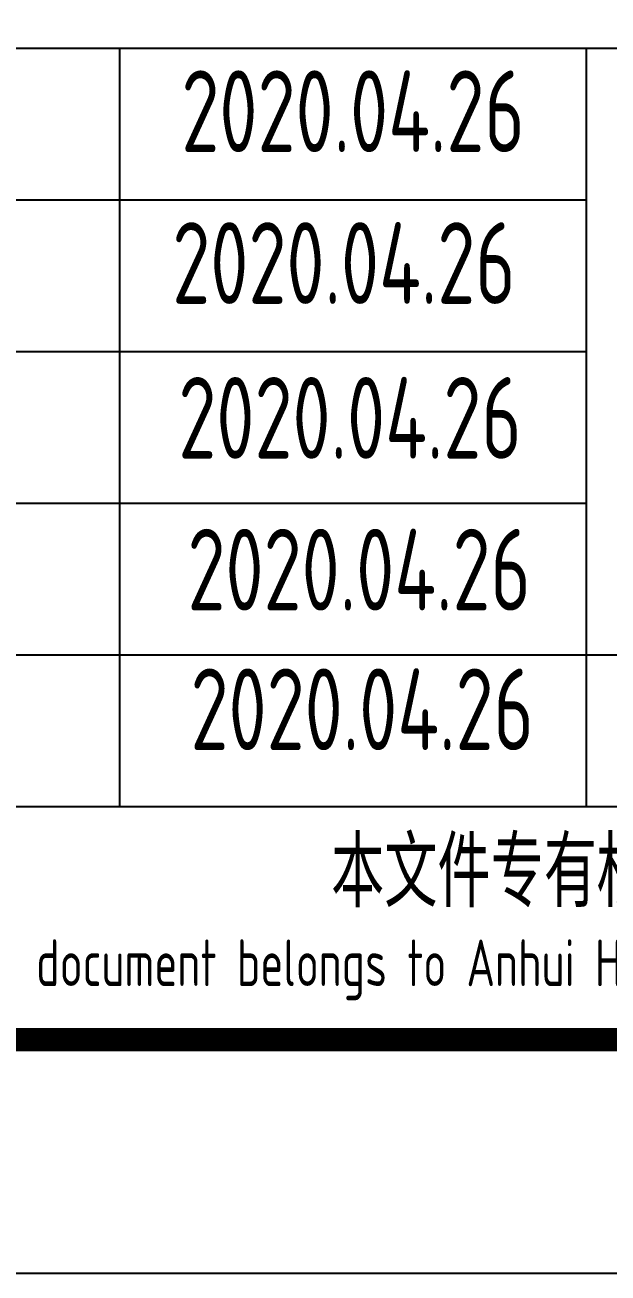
# Model space of a CAD drawing. Extents: x 1234595 to 2088511, y -80443 to 75292.
# Drawn here: x 1596860 to 1599359, y -60601 to -55251 of the extents above; entities that cross this region are included whole.
import ezdxf
from ezdxf.enums import TextEntityAlignment as Align

# ---------------------------------------------------------------- set-up
doc = ezdxf.new("R2010")
doc.units = 0
doc.header["$LTSCALE"] = 1000
doc.header["$MEASUREMENT"] = 0
doc.linetypes.add('2', pattern=[18.5, 12, -3, 0.5, -3])
doc.layers.get('0').update_dxf_attribs({"linetype": 'CONTINUOUS'})
doc.layers.add('PUB_TITLE', color=4, linetype='CONTINUOUS')
doc.styles.add('AHD', font='sceie.shx', dxfattribs={"width": 0.7, "bigfont": 'sceic.shx'})
doc.styles.add('sceie', font='sceie.shx', dxfattribs={"width": 0.7, "bigfont": 'sceic.shx'})

# ---------------------------------------------------------------- blocks, each defined once
blk = doc.blocks.new('qm')
at = {"style": 'sceie', "width": 0.8}
for p in [(-941169.6, -984626.3), (-941208.7, -985276.9), (-941182.6, -985940.5), (-941143.6, -986591.1), (-941130.5, -987189.7)]:
    blk.add_attdef('2020.04.26', text='', height=350, dxfattribs=at).set_placement(p, align=Align.MIDDLE)

msp = doc.modelspace()

# ---------------------------------------------------------------- linework, layer by layer
for p, q in [((1593766.6, -55350.6), (1611766.6, -55350.6)), ((1597266.6, -58600.6), (1597266.6, -55350.6)), ((1599266.6, -58600.6), (1599266.6, -55350.6)), ((1593766.6, -56000.6), (1599266.6, -56000.6)), ((1593766.6, -56650.6), (1599266.6, -56650.6)), ((1593766.6, -57300.6), (1599266.6, -57300.6)), ((1593766.6, -57950.6), (1611766.6, -57950.6)), ((1593766.6, -58600.6), (1611766.6, -58600.6)), ((1593766.6, -59600.6), (1611766.6, -59600.6))]:
    msp.add_line(p, q)
at = {"layer": 'PUB_TITLE', "color": 4}
msp.add_lwpolyline([(1528666.6, -60600.6), (1612766.6, -60600.6), (1612766.6, -1200.6), (1528666.6, -1200.6)], close=True, dxfattribs=at)
at = {"layer": 'PUB_TITLE', "color": 4, "const_width": 100}
msp.add_lwpolyline([(1531166.6, -59600.6), (1611766.6, -59600.6), (1611766.6, -2200.6), (1531166.6, -2200.6)], close=True, dxfattribs=at)

# ---------------------------------------------------------------- block references
at = {"color": 4, "linetype": '2'}
ref = msp.add_blockref('qm', (2539435.6, 929005.9), dxfattribs=at)
ref.add_attrib('2020.04.26', '2020.04.26', dxfattribs={"height": 350, "style": 'sceie', "width": 0.8}).set_placement((1598305, -58183.8), align=Align.MIDDLE)
ref.add_attrib('2020.04.26', '2020.04.26', dxfattribs={"height": 350, "style": 'sceie', "width": 0.8}).set_placement((1598292, -57585.2), align=Align.MIDDLE)
ref.add_attrib('2020.04.26', '2020.04.26', dxfattribs={"height": 350, "style": 'sceie', "width": 0.8}).set_placement((1598252.9, -56934.6), align=Align.MIDDLE)
ref.add_attrib('2020.04.26', '2020.04.26', dxfattribs={"height": 350, "style": 'sceie', "width": 0.8}).set_placement((1598226.9, -56271), align=Align.MIDDLE)
ref.add_attrib('2020.04.26', '2020.04.26', dxfattribs={"height": 350, "style": 'sceie', "width": 0.8}).set_placement((1598265.9, -55620.4), align=Align.MIDDLE)

# ---------------------------------------------------------------- texts
at = {"style": 'AHD', "width": 0.8}
for s, height, p in [('本文件专有权属安徽华东化工医药工程有限责任公司所有,未经许可不得复制或转让给第三方', 300, (1602766.6, -58900.6)), ('本文件专有权属安徽华东化工医药工程有限责任公司所有,未经许可不得复制或转让给第三方', 300, (1602766.6, -58900.6)), ('The proprietary right of this document belongs to Anhui Huadong Chemical And Medical Engineering  Co.,Ltd.  and any replication or transfer to the 3rd. side is forbidden without its permission. ', 200, (1602766.6, -59300.6)), ('The proprietary right of this document belongs to Anhui Huadong Chemical And Medical Engineering  Co.,Ltd.  and any replication or transfer to the 3rd. side is forbidden without its permission. ', 200, (1602766.6, -59300.6))]:
    msp.add_text(s, height=height, dxfattribs=at).set_placement(p, align=Align.MIDDLE)

doc.saveas('drawing.dxf')
